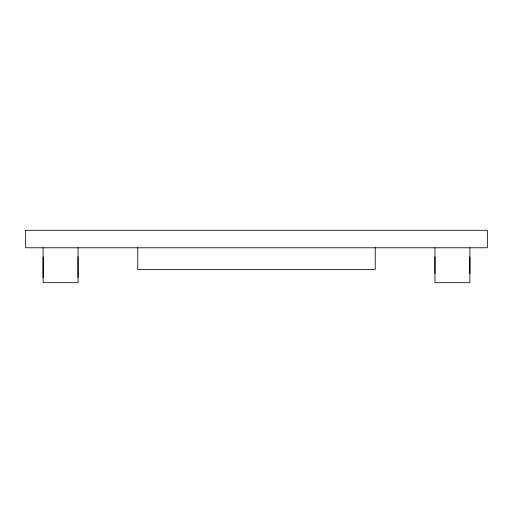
<?xml version="1.0" encoding="UTF-8"?>
<svg xmlns="http://www.w3.org/2000/svg" width="513" height="513" viewBox="0 0 513 513"><rect width="100%" height="100%" fill="white"/><g stroke="black" fill="none" stroke-linecap="round" stroke-linejoin="round"><path stroke-width="0.77" d="M43.111 277.578L43.111 247.766M78.034 277.578L78.034 247.766M137.76 247.766L137.76 269.421L375.24 269.421L375.24 247.766M434.966 247.766L434.966 282.695L469.889 282.695L469.889 247.766M469.889 256.846L469.889 273.615M434.966 256.846L434.966 273.615M78.034 256.846L78.034 273.615M78.034 273.961L78.034 282.695L43.111 282.695L43.111 273.961M43.111 256.846L43.111 273.615M25.65 230.305L25.65 247.766L487.35 247.766L487.35 230.305L25.65 230.305"/></g></svg>
